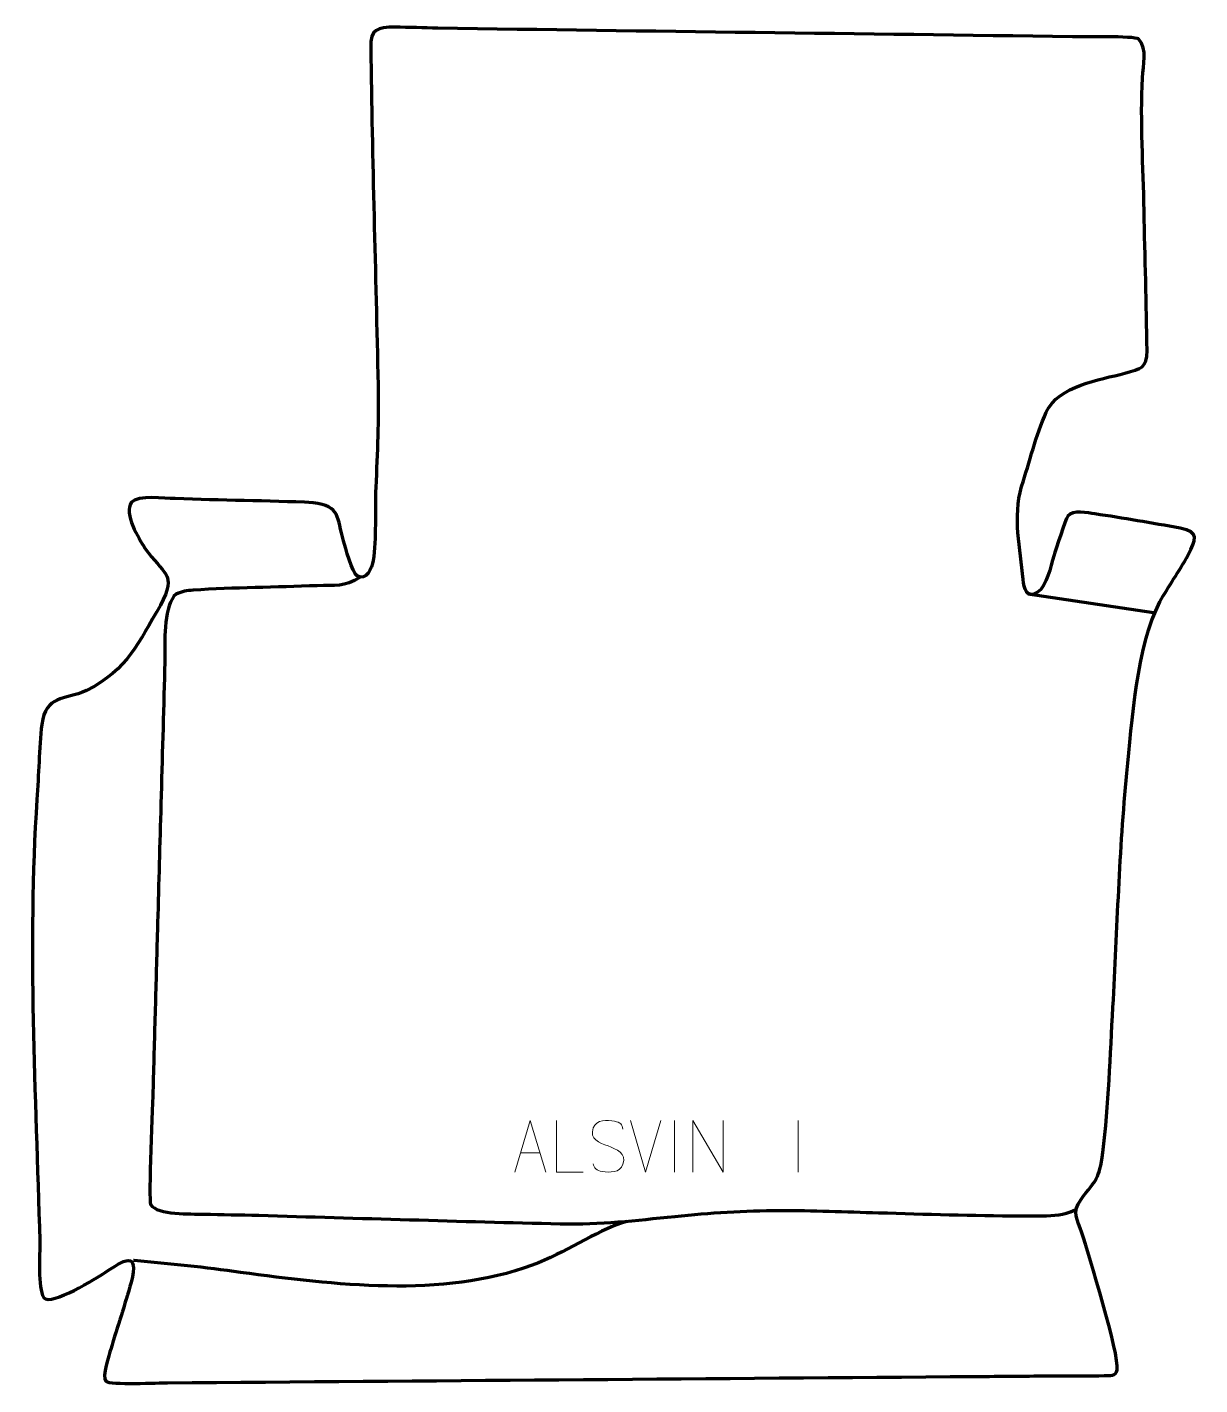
# Model space of a CAD drawing. Header units: millimetres. Extents: x -284 to 284, y -327 to 331.
import ezdxf

# ---------------------------------------------------------------- set-up
doc = ezdxf.new("R2010")
doc.units = ezdxf.units.MM
doc.header["$MEASUREMENT"] = 0
for name, color, linetype in [('layer 1', 7, 'Continuous'), ('layer 2', 7, 'Continuous'), ('layer 3', 7, 'Continuous')]:
    doc.layers.add(name, color=color, linetype=linetype)

msp = doc.modelspace()

# ---------------------------------------------------------------- linework, layer by layer
at = {"layer": 'layer 1', "color": 250, "lineweight": 9}
for points, knots in [([(-47.6717, -224.1081), (-47.6717, -224.1081), (-40.3007, -199.1546), (-40.3007, -199.1546), (-40.3007, -199.1546), (-40.3007, -199.1546), (-32.7308, -224.1081), (-32.7308, -224.1081)], [0, 0, 0, 0, 0.33333333, 0.33333333, 0.33333333, 0.33333333, 1, 1, 1, 1]), ([(-14.5421, -224.1155), (-14.5421, -224.1155), (-27.4912, -224.1155), (-27.4912, -224.1155), (-27.4912, -224.1155), (-27.4912, -224.1155), (-27.4912, -199.1619), (-27.4912, -199.1619)], [0, 0, 0, 0, 0.33333333, 0.33333333, 0.33333333, 0.33333333, 1, 1, 1, 1]), ([(-2.5235, -211.4654), (-6.7718, -209.995), (-11.6799, -208.1992), (-9.6748, -202.6789), (-9.6748, -202.6789), (-8.1713, -198.539), (-2.9577, -198.9275), (0.6459, -199.5286), (0.6459, -199.5286), (3.5065, -200.0058), (4.3712, -201.219), (4.6818, -203.3031)], [0, 0, 0, 0, 0.25, 0.25, 0.25, 0.25, 0.5, 0.5, 0.5, 0.5, 1, 1, 1, 1]), ([(38.5787, -224.1117), (38.5787, -224.1117), (38.5787, -199.1582), (38.5787, -199.1582), (38.5787, -199.1582), (38.5787, -199.1582), (53.2335, -224.1117), (53.2335, -224.1117), (53.2335, -224.1117), (53.2335, -224.1117), (53.2335, -199.1582), (53.2335, -199.1582)], [0, 0, 0, 0, 0.25, 0.25, 0.25, 0.25, 0.5, 0.5, 0.5, 0.5, 1, 1, 1, 1]), ([(-2.5235, -211.4655), (1.4951, -213.1122), (6.5246, -215.0005), (4.6906, -220.3608), (4.6906, -220.3608), (3.2308, -224.6272), (-1.68, -224.3705), (-5.4061, -223.8158), (-5.4061, -223.8158), (-8.1561, -223.406), (-9.377, -222.1925), (-9.755, -220.0803)], [0, 0, 0, 0, 0.25, 0.25, 0.25, 0.25, 0.5, 0.5, 0.5, 0.5, 1, 1, 1, 1])]:
    msp.add_open_spline(points, degree=3, knots=knots, dxfattribs=at)
for points in [[(15.6878, -224.1154), (15.6878, -224.1154), (8.366, -199.1618), (8.366, -199.1618)], [(23.0097, -199.1618), (23.0097, -199.1618), (15.6879, -224.1154), (15.6879, -224.1154)], [(29.6879, -199.1515), (29.6879, -199.1515), (29.6879, -224.1256), (29.6879, -224.1256)], [(89.6879, -199.1515), (89.6879, -199.1515), (89.6879, -224.1256), (89.6879, -224.1256)], [(-44.9491, -214.8587), (-44.9491, -214.8587), (-35.4534, -214.8587), (-35.4534, -214.8587)]]:
    msp.add_open_spline(points, degree=3, dxfattribs=at)
at = {"layer": 'layer 2', "color": 142, "lineweight": 158}
for points, knots in [([(-122.7365, 64.3292), (-130.5212, 59.1292), (-134.7842, 60.4747), (-143.6113, 60.1238), (-143.6113, 60.1238), (-163.4301, 59.336), (-183.8856, 59.2409), (-203.5869, 57.9331), (-203.5869, 57.9331), (-206.8017, 57.7197), (-208.9546, 57.4443), (-211.9045, 56.0535), (-211.9045, 56.0535), (-217.9266, 51.0473), (-217.382, 34.333), (-217.4002, 26.9337), (-217.4002, 26.9337), (-217.4216, 24.6689), (-217.442, 22.4071), (-217.4802, 20.1424), (-217.4802, 20.1424), (-217.5141, 18.5656), (-217.5524, 16.9898), (-217.5948, 15.4133), (-217.5948, 15.4133), (-218.198, -6.2186), (-218.801, -27.8505), (-219.4041, -49.4824), (-219.4041, -49.4824), (-219.9362, -68.5694), (-220.4683, -87.6564), (-221.0005, -106.7432), (-221.0005, -106.7432), (-221.3552, -119.4679), (-221.7099, -132.1925), (-222.0647, -144.9171), (-222.0647, -144.9171), (-222.4194, -157.6417), (-222.7742, -170.3664), (-223.1289, -183.0912), (-223.1289, -183.0912), (-223.3349, -189.7732), (-225.407, -238.021), (-224.2852, -239.8253), (-224.2852, -239.8253), (-220.9619, -245.1706), (-204.6843, -244.3505), (-198.6086, -244.5062), (-198.6086, -244.5062), (-189.6947, -244.7347), (-180.7792, -244.8595), (-171.865, -245.1009), (-171.865, -245.1009), (-123.1374, -246.4816), (-74.4171, -248.067), (-25.6826, -249.1961), (-25.6826, -249.1961), (-5.7724, -249.6543), (10.3467, -247.628), (29.9355, -245.6103), (29.9355, -245.6103), (46.9961, -243.8528), (63.5169, -242.7453), (80.6829, -242.7337), (80.6829, -242.7337), (96.6537, -242.7453), (112.6246, -243.3685), (128.5867, -243.8433), (128.5867, -243.8433), (151.4677, -244.5187), (174.3258, -245.2619), (197.2196, -245.3761), (197.2196, -245.3761), (200.7105, -245.3902), (204.2008, -245.3905), (207.692, -245.3795), (207.692, -245.3795), (214.1969, -245.3508), (217.7764, -244.9815), (223.8741, -242.504)], [0, 0, 0, 0, 0.04761905, 0.04761905, 0.04761905, 0.04761905, 0.0952381, 0.0952381, 0.0952381, 0.0952381, 0.14285714, 0.14285714, 0.14285714, 0.14285714, 0.19047619, 0.19047619, 0.19047619, 0.19047619, 0.23809524, 0.23809524, 0.23809524, 0.23809524, 0.28571429, 0.28571429, 0.28571429, 0.28571429, 0.33333333, 0.33333333, 0.33333333, 0.33333333, 0.38095238, 0.38095238, 0.38095238, 0.38095238, 0.42857143, 0.42857143, 0.42857143, 0.42857143, 0.47619048, 0.47619048, 0.47619048, 0.47619048, 0.52380952, 0.52380952, 0.52380952, 0.52380952, 0.57142857, 0.57142857, 0.57142857, 0.57142857, 0.61904762, 0.61904762, 0.61904762, 0.61904762, 0.66666667, 0.66666667, 0.66666667, 0.66666667, 0.71428571, 0.71428571, 0.71428571, 0.71428571, 0.76190476, 0.76190476, 0.76190476, 0.76190476, 0.80952381, 0.80952381, 0.80952381, 0.80952381, 0.85714286, 0.85714286, 0.85714286, 0.85714286, 0.9047619, 0.9047619, 0.9047619, 0.9047619, 1, 1, 1, 1]), ([(6.3477, -248.0338), (-10.3716, -253.5171), (-22.7993, -263.1952), (-39.339, -269.3063), (-39.339, -269.3063), (-82.971, -285.4272), (-135.546, -278.8669), (-180.6646, -272.7486), (-180.6646, -272.7486), (-197.8677, -270.4141), (-214.9365, -268.5343), (-232.2367, -267.0868), (-232.2367, -267.0868), (-232.2367, -267.0868), (-232.5286, -267.0624), (-232.5286, -267.0624)], [0, 0, 0, 0, 0.2, 0.2, 0.2, 0.2, 0.4, 0.4, 0.4, 0.4, 0.6, 0.6, 0.6, 0.6, 1, 1, 1, 1])]:
    msp.add_open_spline(points, degree=3, knots=knots, dxfattribs=at)
msp.add_open_spline([(261.9187, 46.9164), (261.9187, 46.9164), (201.1839, 56.0403), (201.1839, 56.0403)], degree=3, dxfattribs=at)
at = {"layer": 'layer 3', "color": 242, "lineweight": 158}
msp.add_open_spline([(182.4373, -323.1705), (176.0818, -323.2203), (169.7264, -323.2701), (163.3709, -323.3196), (163.3709, -323.3196), (36.898, -324.3095), (-89.575, -325.2991), (-216.048, -326.2888), (-216.048, -326.2888), (-219.9953, -326.3302), (-244.287, -327.2911), (-245.9735, -325.5757), (-245.9735, -325.5757), (-248.0984, -323.4146), (-244.3412, -312.5457), (-243.585, -309.96), (-243.585, -309.96), (-240.4055, -299.2098), (-236.7495, -288.3825), (-233.7208, -277.6504), (-233.7208, -277.6504), (-229.5447, -261.6201), (-237.528, -266.9762), (-246.2829, -272.8116), (-246.2829, -272.8116), (-250.4064, -275.4798), (-272.5045, -289.1479), (-276.1192, -285.0964), (-276.1192, -285.0964), (-279.1738, -280.0421), (-277.8649, -264.3075), (-278.0324, -257.5498), (-278.0324, -257.5498), (-279.9496, -185.6372), (-284.1354, -115.4851), (-279.3897, -43.4545), (-279.3897, -43.4545), (-278.6138, -31.4625), (-278.2321, -18.9939), (-277.0784, -7.0898), (-277.0784, -7.0898), (-274.9326, 7.3687), (-266.505, 4.3653), (-255.2932, 9.2806), (-255.2932, 9.2806), (-235.1114, 19.9321), (-230.4626, 32.1165), (-219.5044, 50.7207), (-219.5044, 50.7207), (-211.2263, 66.3895), (-218.3323, 65.6931), (-227.0232, 78.3721), (-227.0232, 78.3721), (-230.1507, 82.9349), (-237.3336, 95.0895), (-233.7011, 100.4769), (-233.7011, 100.4769), (-230.3444, 104.1187), (-217.4441, 102.5305), (-212.4074, 102.33), (-212.4074, 102.33), (-190.1204, 101.4622), (-167.7058, 101.348), (-145.4724, 100.372), (-145.4724, 100.372), (-132.1563, 98.7268), (-133.9837, 93.1309), (-130.7999, 81.8299), (-130.7999, 81.8299), (-129.9241, 78.7213), (-126.512, 66.4138), (-124.2321, 64.9137), (-124.2321, 64.9137), (-119.7742, 61.9804), (-116.9517, 68.8205), (-116.4177, 72.2993), (-116.4177, 72.2993), (-114.7934, 82.8815), (-115.599, 96.6586), (-115.1149, 107.7737), (-115.1149, 107.7737), (-114.3714, 124.7156), (-113.6739, 140.3613), (-114.0325, 157.3807), (-114.0325, 157.3807), (-115.1756, 211.8754), (-116.8766, 266.431), (-117.5819, 320.924), (-117.5819, 320.924), (-117.6996, 330.023), (-114.5661, 330.896), (-105.8013, 330.8707), (-105.8013, 330.8707), (-99.0262, 330.8512), (-91.9424, 330.5116), (-85.0962, 330.4051), (-85.0962, 330.4051), (17.4676, 328.8092), (120.0369, 327.646), (222.6036, 326.2558), (222.6036, 326.2558), (227.5282, 326.2085), (252.0634, 326.5988), (254.6753, 325.1797), (254.6753, 325.1797), (259.2514, 319.8263), (256.8073, 312.8199), (256.475, 306.2577), (256.475, 306.2577), (255.4607, 285.2468), (256.9089, 263.0784), (257.2976, 241.9211), (257.2976, 241.9211), (257.7177, 219.3716), (258.4834, 196.6876), (258.7261, 174.1625), (258.7261, 174.1625), (258.6451, 165.4845), (255.9855, 165.4113), (248.036, 163.1531), (248.036, 163.1531), (235.6628, 159.8992), (215.9092, 157.1405), (209.8879, 144.2572), (209.8879, 144.2572), (204.7741, 132.8866), (201.867, 120.1035), (197.9176, 108.1915), (197.9176, 108.1915), (193.6108, 93.2226), (197.3181, 78.1508), (198.7242, 63.0498), (198.7242, 63.0498), (199.1074, 58.9353), (200.1418, 53.5716), (205.6179, 56.9251), (205.6179, 56.9251), (210.2237, 59.7455), (211.9453, 69.5179), (213.5469, 74.6019), (213.5469, 74.6019), (214.5411, 77.699), (219.1503, 92.2696), (220.3828, 93.9021), (220.3828, 93.9021), (222.7934, 97.0954), (230.0118, 95.3645), (233.4909, 94.8905), (233.4909, 94.8905), (247.1615, 93.0031), (261.1006, 90.3668), (274.7521, 88.0634), (274.7521, 88.0634), (284.338, 85.9219), (282.507, 82.6019), (278.6561, 75.0339), (278.6561, 75.0339), (274.3358, 66.9725), (269.2717, 60.065), (264.9603, 52.3242), (264.9603, 52.3242), (253.5947, 30.1421), (251.5196, -5.6945), (248.9736, -30.7364), (248.9736, -30.7364), (245.2733, -68.1692), (244.3471, -106.5394), (242.2152, -144.1759), (242.2152, -144.1759), (240.9048, -167.4773), (240.2313, -191.6026), (237.2905, -214.7157), (237.2905, -214.7157), (235.3984, -228.4244), (234.345, -227.0922), (226.6376, -237.5278), (226.6376, -237.5278), (222.1694, -243.5773), (225.066, -246.9897), (227.1862, -253.6356), (227.1862, -253.6356), (230.4123, -263.7652), (245.3938, -312.5923), (244.2632, -320.0348), (244.2632, -320.0348), (243.7975, -323.0999), (240.6884, -322.7073), (237.8921, -322.8186), (237.8921, -322.8186), (231.1228, -323.088), (223.6309, -322.8516), (216.7423, -322.9021), (216.7423, -322.9021), (205.3073, -322.986), (193.8722, -323.0811), (182.4373, -323.1705)], degree=3, knots=[0, 0, 0, 0, 0.02, 0.02, 0.02, 0.02, 0.04, 0.04, 0.04, 0.04, 0.06, 0.06, 0.06, 0.06, 0.08, 0.08, 0.08, 0.08, 0.1, 0.1, 0.1, 0.1, 0.12, 0.12, 0.12, 0.12, 0.14, 0.14, 0.14, 0.14, 0.16, 0.16, 0.16, 0.16, 0.18, 0.18, 0.18, 0.18, 0.2, 0.2, 0.2, 0.2, 0.22, 0.22, 0.22, 0.22, 0.24, 0.24, 0.24, 0.24, 0.26, 0.26, 0.26, 0.26, 0.28, 0.28, 0.28, 0.28, 0.3, 0.3, 0.3, 0.3, 0.32, 0.32, 0.32, 0.32, 0.34, 0.34, 0.34, 0.34, 0.36, 0.36, 0.36, 0.36, 0.38, 0.38, 0.38, 0.38, 0.4, 0.4, 0.4, 0.4, 0.42, 0.42, 0.42, 0.42, 0.44, 0.44, 0.44, 0.44, 0.46, 0.46, 0.46, 0.46, 0.48, 0.48, 0.48, 0.48, 0.5, 0.5, 0.5, 0.5, 0.52, 0.52, 0.52, 0.52, 0.54, 0.54, 0.54, 0.54, 0.56, 0.56, 0.56, 0.56, 0.58, 0.58, 0.58, 0.58, 0.6, 0.6, 0.6, 0.6, 0.62, 0.62, 0.62, 0.62, 0.64, 0.64, 0.64, 0.64, 0.66, 0.66, 0.66, 0.66, 0.68, 0.68, 0.68, 0.68, 0.7, 0.7, 0.7, 0.7, 0.72, 0.72, 0.72, 0.72, 0.74, 0.74, 0.74, 0.74, 0.76, 0.76, 0.76, 0.76, 0.78, 0.78, 0.78, 0.78, 0.8, 0.8, 0.8, 0.8, 0.82, 0.82, 0.82, 0.82, 0.84, 0.84, 0.84, 0.84, 0.86, 0.86, 0.86, 0.86, 0.88, 0.88, 0.88, 0.88, 0.9, 0.9, 0.9, 0.9, 0.92, 0.92, 0.92, 0.92, 0.94, 0.94, 0.94, 0.94, 0.96, 0.96, 0.96, 0.96, 1, 1, 1, 1], dxfattribs=at)

doc.saveas('drawing.dxf')
